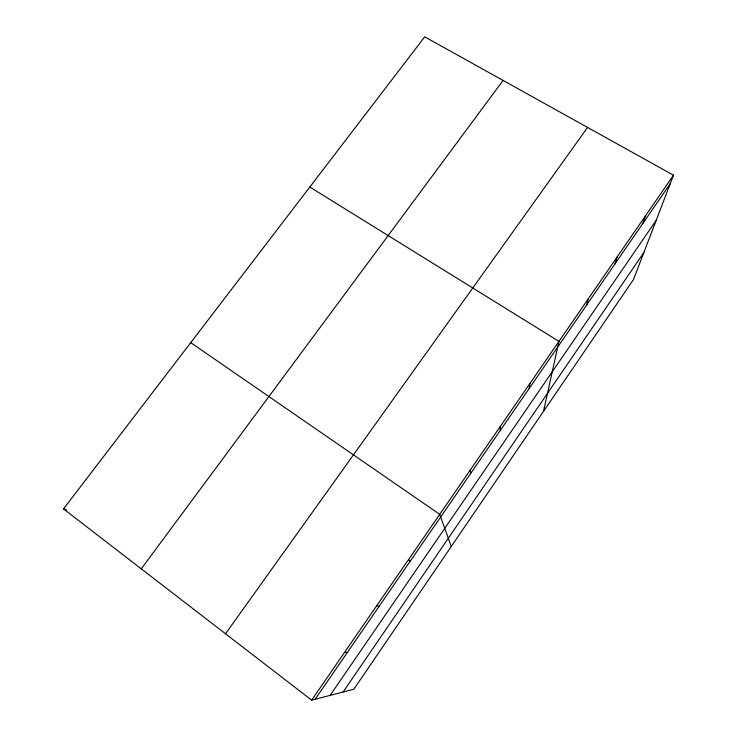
<?xml version="1.0" encoding="UTF-8"?>
<svg xmlns="http://www.w3.org/2000/svg" width="737" height="737" viewBox="0 0 737 737"><rect width="100%" height="100%" fill="white"/><g stroke="black" fill="none" stroke-linecap="round" stroke-linejoin="round"><path stroke-width="1.11" d="M500.174 430.592L500.368 426.345M529.175 388.491L529.912 383.489M543.519 411.347L558.941 341.378L309.807 187.032M586.551 305.192L588.338 298.734M614.925 263.993L617.21 256.845M642.811 223.504L645.594 215.674M673.489 175.203L633.516 279.507L353.834 689.224L311.631 700.15L63.511 508.908L424.724 36.85L673.489 175.203L311.631 700.15M343.11 691.997L643.862 252.515M330.13 695.359L656.206 220.308M315.141 699.238L670.237 183.688M225.522 633.783L587.573 127.427M141.274 568.844L503.076 80.434M344.529 652.42L347.367 652.448M63.511 508.908L66.431 509.903M376.837 605.565L379.021 606.496M190.745 342.631L439.703 514.352L451.284 546.467M408.556 559.549L410.113 561.354M470.307 469.957L470.676 473.421"/></g></svg>
